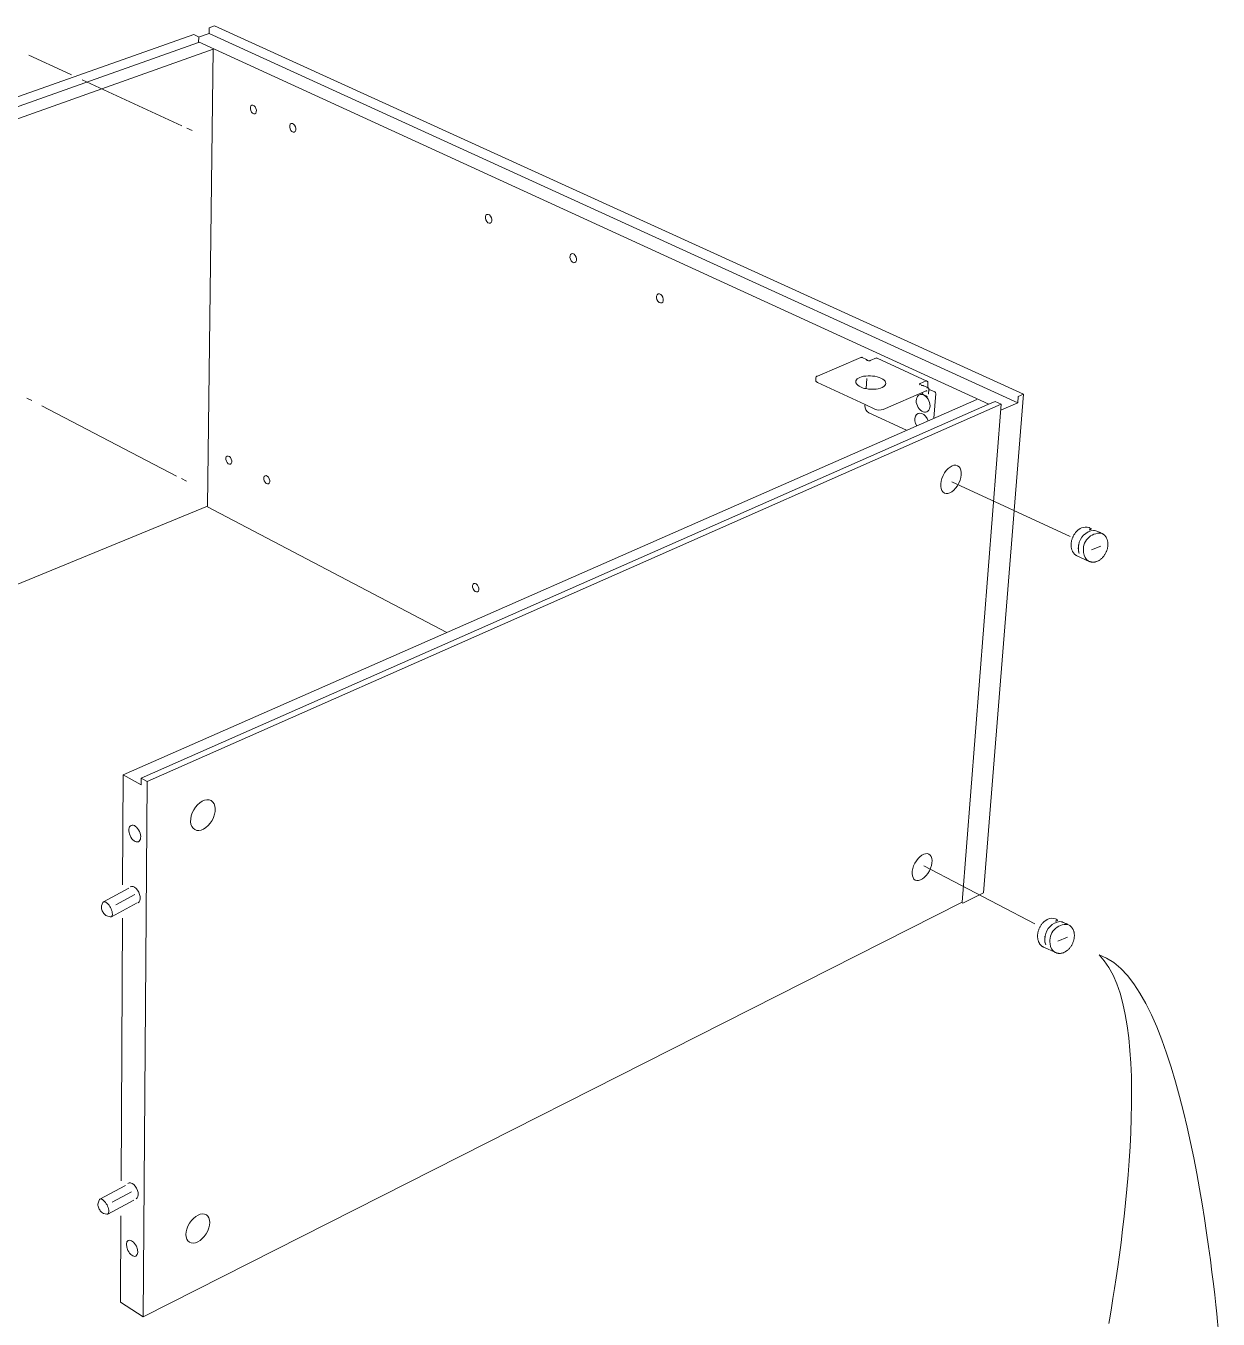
# Model space of a CAD drawing. Header units: metres. Extents: x -11.5 to 7.4, y -3.8 to 5.9.
# Drawn here: x 4.9675 to 5.2295, y 0.9112 to 1.1955 of the extents above; entities that cross this region are included whole.
import ezdxf

# ---------------------------------------------------------------- set-up
doc = ezdxf.new("R2010")
doc.units = ezdxf.units.M
doc.header["$MEASUREMENT"] = 0
doc.layers.add('PDF6_Geometry_Num_Penna__1_Num_Penna__255', color=255, linetype='Continuous', lineweight=18)
doc.layers.add('PDF6_Geometry_Num_Penna__7_Num_Penna__7', color=7, linetype='Continuous', lineweight=18)

msp = doc.modelspace()

# ---------------------------------------------------------------- linework, layer by layer
at = {"layer": 'PDF6_Geometry_Num_Penna__1_Num_Penna__255', "color": 255, "linetype": 'Continuous', "lineweight": 18, "flags": 128}
for points in [[(5.170995488844053, 1.095274367891385), (5.197025079464817, 1.083247291613431)], [(5.164827158916411, 1.010812228406784), (5.189244949325055, 0.998070161485952)]]:
    msp.add_lwpolyline(points, dxfattribs=at)
at = {"layer": 'PDF6_Geometry_Num_Penna__7_Num_Penna__7', "color": 7, "linetype": 'Continuous', "lineweight": 18, "flags": 128}
for points in [[(5.005468029681648, 1.19295978019856), (5.007783763980315, 1.193779193873472), (5.007799734561686, 1.195050697851785)], [(5.007800348814813, 1.195050943553037), (5.00897111527987, 1.195461264643623)], [(5.186767543602672, 1.114527395135558), (5.008970746727991, 1.195461387494249)], [(4.820111250988861, 1.128442316982085), (5.004400703443622, 1.193564205278106), (5.005468275382899, 1.193077716799447)], [(4.821222189199093, 1.126485552212368), (5.00545144484715, 1.191796630472313)], [(5.005451321996521, 1.191796753322937), (5.005468521084152, 1.193076856845065)], [(5.005451321996521, 1.191985083332479), (5.179174392115566, 1.112315223914545)], [(5.007783518279064, 1.193778702470969), (5.185485720171783, 1.112622350479355)], [(5.008646298224926, 1.190336550783205), (4.824313848051093, 1.124718345958452), (4.821221697796586, 1.126484937959238), (4.821145530408515, 1.127860864969588)], [(4.968113822661962, 1.189018240716416), (4.976412382443124, 1.18518284417507)], [(5.008646175374301, 1.190336059380702), (5.007407841064987, 1.089927785800548)], [(4.97641287384563, 1.185183335577575), (4.977528357529019, 1.184668591454953)], [(4.979833772375107, 1.183602616573811), (5.001736810471085, 1.173480953503937)], [(5.002889886446008, 1.172948641741808), (5.004005370129397, 1.172433897619188)], [(5.151037667558953, 1.122574479685453), (5.141479888862071, 1.118489696373483)], [(5.151277594831381, 1.122582833528016), (5.151208798480864, 1.12260863215946), (5.151124031548976, 1.122598804109386), (5.15103803611083, 1.122574233984202)], [(5.151277840532634, 1.122582219274888), (5.152242217946137, 1.122147328059116), (5.15225204599621, 1.12213995702156), (5.152268016577581, 1.122130128971486), (5.152276616121396, 1.122120300921412), (5.152285215665211, 1.122112929883857)], [(5.152242832199267, 1.122147328059116), (5.152199834480195, 1.12215592760293), (5.152183863898822, 1.12213995702156), (5.152183863898822, 1.122112929883857), (5.152199834480195, 1.122069932164785), (5.15225143174308, 1.12202693444571), (5.15231899958734, 1.12199376477671), (5.152387795937857, 1.121959366601453)], [(5.152481899517316, 1.121916000330501), (5.152387304535356, 1.121958998049575), (5.152345535322539, 1.122053593031536), (5.152285338515835, 1.12211256133198), (5.152276738972022, 1.122010595312463)], [(5.152482145218565, 1.121916860284883), (5.152575511694268, 1.121881233603364), (5.152678706220046, 1.12185666347818), (5.152789271783377, 1.121848063934365), (5.152909665396784, 1.121848063934365), (5.1530116314163, 1.121865263021995), (5.153096398348188, 1.121898432690994), (5.154429327639461, 1.122470916607799)], [(5.154429204788837, 1.122471285159677), (5.154480802051722, 1.122446715034492), (5.154540998858426, 1.122438115490677), (5.15460119566513, 1.122420916403048)], [(5.154600949963877, 1.122420670701797), (5.165549397746219, 1.117388709063952), (5.165473230358147, 1.117407136657842), (5.165388463426259, 1.117414507695397)], [(5.165388586276883, 1.11744030632684), (5.16405442847935, 1.11686045137248)], [(5.165771388827261, 1.116842269479843), (5.165771388827261, 1.116995832762249), (5.165746818702079, 1.117123597413209), (5.165705049489265, 1.117243991026615), (5.165637481645009, 1.117328757958501), (5.165549029194342, 1.117388954765205)], [(5.164082192720809, 1.116578263484732), (5.164006025332736, 1.116620032697546), (5.16395442806985, 1.116671629960434), (5.163937228982219, 1.116723227223322), (5.163945828526035, 1.11677359597995), (5.163986369232587, 1.116816593699024), (5.164055165583106, 1.116859591418098)], [(5.164054551329976, 1.116860205671227), (5.164029981204793, 1.116603447863046)], [(5.16571364903308, 1.115945214209345), (5.164799640376206, 1.116364134843747), (5.164714873444318, 1.116398533019005), (5.164620278462355, 1.116415732106634), (5.164525683480393, 1.116434159700522), (5.164432317004691, 1.116450130281893), (5.164336493516473, 1.116466100863263), (5.164244355547028, 1.116501727544781)], [(5.165662174620815, 1.113998768892207), (5.16468796915724, 1.114442259651792), (5.164619172806722, 1.114493856914681), (5.16455897600002, 1.114562653265198), (5.164508607243391, 1.114646191690825), (5.164481580105686, 1.114749386216602), (5.164465609524317, 1.114869779830007)], [(5.165363401898571, 1.115262164729208), (5.165491166549531, 1.115201967922506)], [(5.165491780802659, 1.115202213623758), (5.165491780802659, 1.115245211342831), (5.165472124702513, 1.115271009974275), (5.165440183539772, 1.115286980555646), (5.165404556858254, 1.11527960951809)], [(5.165782199682345, 1.115919661279153), (5.16570603229427, 1.115936860366783), (5.165626179387422, 1.115928260822969), (5.165542640961792, 1.115901233685265)], [(5.165782568234222, 1.115919661279153), (5.165713771883704, 1.115945459910598), (5.165771511677889, 1.116842269479843)], [(5.165944116807314, 1.115510568694827), (5.165944116807314, 1.115621134258157), (5.165926917719684, 1.115724328783934), (5.165892519544425, 1.115809095715822), (5.165839693775276, 1.115869292522526), (5.165781953981092, 1.115919661279153)], [(5.165935762964747, 1.115434892709258), (5.165884165701861, 1.114646191690826), (5.165884165701861, 1.114604422478012), (5.165900136283231, 1.114579852352827), (5.165927163420935, 1.114562653265198), (5.165960333089934, 1.114570024302753)], [(5.16724227937145, 1.115007126829791), (5.166266845401614, 1.115450617589376), (5.166174707432171, 1.11547518771456), (5.166072741412655, 1.11547518771456), (5.165952347799248, 1.115442018045562)], [(5.167063408860106, 1.109204891767403), (5.167462673394358, 1.114655774039648)], [(5.167462919095611, 1.114656388292778), (5.167430977932868, 1.114775553399924), (5.167386751707538, 1.1148787479257), (5.167326554900834, 1.114954915313773), (5.167241787968948, 1.115006512576661)], [(5.173128052859466, 1.002774726205709), (5.173451150005647, 1.002605192341933), (5.178003994202388, 1.004909870084267), (5.186768157855802, 1.114527026583679)], [(5.18558940610006, 1.114005525676633), (5.186767543602672, 1.114527640836809)], [(4.967704730077637, 1.113669652065357), (4.968794415129581, 1.113102082173589)], [(4.970985947445438, 1.111956991489352), (5.000583120243034, 1.096512210798193)], [(5.176483594855952, 1.113348643379817), (4.988879632513765, 1.030867961640743)], [(5.178953752391404, 1.112220997484462), (4.992810483991454, 1.030126066710789)], [(5.181866663582687, 1.112315715317049), (4.994125108539466, 1.029373115224502), (4.993245498057851, 0.9116945006519606)], [(5.173305572013929, 1.002868338382664), (5.181867032134566, 1.112315961018302)], [(5.180540982478343, 1.112921614604106), (5.178953752391404, 1.112221366036339)], [(5.181866663582687, 1.112315715317049), (5.180541105328968, 1.112921368902854)], [(5.181935091381328, 1.111051213824414), (5.185486702976787, 1.112622473329981)], [(5.185486211574284, 1.112622841881858), (5.18558940610006, 1.114004911423503)], [(5.181770717243843, 1.111127995465616), (5.18193533708258, 1.111051828077544)], [(5.001679439228779, 1.095940832537021), (5.002769124280725, 1.095373262645253)], [(5.170995488844053, 1.095274367891385), (5.197025079464817, 1.083247291613431)], [(5.007407963915611, 1.089927908651173), (4.830421981172032, 1.017109428641019)], [(5.007228110599261, 1.089850512756843), (5.060017024558778, 1.062141554079698)], [(5.204019948403676, 1.083889677536386), (5.203741077482828, 1.084017442187347)], [(5.201713550752578, 1.080281554653001), (5.20379586886199, 1.081139052021949)], [(5.198509729279108, 1.07899911696898), (5.201213671555694, 1.077763239672187)], [(4.988879632513765, 1.030868453043247), (4.988750639356546, 1.006664422723714)], [(4.988879632513765, 1.030868453043247), (4.992799795986997, 1.028631343145173)], [(4.992800287389501, 1.028631588846425), (4.992811343945833, 1.030126680963919)], [(4.994124739987589, 1.029373606627006), (4.992811466796461, 1.030126680963919)], [(5.164827158916411, 1.010812228406784), (5.189244949325055, 0.998070161485952)], [(4.98453244026482, 1.002940820251959), (4.99013442880695, 1.005932232993207)], [(4.987250387512761, 1.002295977316483), (4.991473992032027, 1.004549057795928)], [(4.98627569064668, 0.9996710279923677), (4.991978416702068, 1.002716495009022)], [(4.98825763979471, 0.9149319831969329), (4.993245375207222, 0.9116948692038385), (5.173305080611422, 1.002868461233289)], [(4.988710467201866, 0.9993081272433875), (4.988402112130798, 0.9416064167531735)], [(5.196648910848237, 0.9978942393896286), (5.196370039927389, 0.9980220040405889)], [(5.194342513197142, 0.9942861165062427), (5.196424831306553, 0.995143613875193)], [(5.191138691723671, 0.9930036788222232), (5.193842634000255, 0.9917678015254285)], [(4.983765852359053, 0.9375835501566678), (4.989367840901187, 0.9405761914041753)], [(4.986483799606997, 0.9369391986236968), (4.99070740412626, 0.9391922791031417)], [(4.985509102740917, 0.9343142492995797), (4.991211828796304, 0.9373597163162337)], [(4.988360220067356, 0.9339232157572637), (4.988258254047841, 0.914932966001941)]]:
    msp.add_lwpolyline(points, dxfattribs=at)
for points in [[(5.141479520310194, 1.118490187775986), (5.141360355203048, 1.118432447981801), (5.141265760221087, 1.118363651631284), (5.141189592833014, 1.118286255736953), (5.141146595113939, 1.11820885984262), (5.141120796482495, 1.118124092910734), (5.141087258261617, 1.117534532756924), (5.141095857805432, 1.117449765825037), (5.141129027474433, 1.117372369930703), (5.141189224281133, 1.117287602998817), (5.141266620175466, 1.117208978598225), (5.141377185738797, 1.117141410753967), (5.141496473696572, 1.117073720059084), (5.151935091381326, 1.112212520791274), (5.151917892293698, 1.112017188296053, 0.2835701541767449), (5.15279762562594, 1.110410670660846), (5.161040902625436, 1.106566674575688)], [(5.15231899958734, 1.117944730996884), (5.152165436304935, 1.115723591680179, -0.2305792216290766), (5.149944296988235, 1.116978387973369)], [(5.16540406545575, 1.115279732368716), (5.155940513188954, 1.11115293414267, -0.1795397371335057), (5.154062127118575, 1.111213130949382), (5.151935582783832, 1.112211906538143)], [(5.201368217643108, 1.085078011640948), (5.201372271713762, 1.085091770911053), (5.201164039902823, 1.085187840100525, 0.1888841505855339), (5.199494131344638, 1.085105038778652), (5.199481846282044, 1.085100124753616), (5.199363909681155, 1.085044841971949), (5.199250887105306, 1.084982188152728), (5.199134179010679, 1.084914620308471), (5.199019927928571, 1.084842138439176), (5.198909362365239, 1.084763514038584), (5.198800025308165, 1.084679975612955), (5.198691916757353, 1.084591523162289), (5.198587493725318, 1.08449569967407), (5.19848429919954, 1.08439741917333), (5.198384790192542, 1.084294224647555), (5.198287738198063, 1.084184887590482), (5.198193143216102, 1.084074322027151), (5.198105919271697, 1.083956385426264), (5.198019923833549, 1.083838448825376), (5.197936385407919, 1.083713141186934), (5.197856532501071, 1.083587833548491), (5.197782822125518, 1.083458840391272), (5.197711568762481, 1.083326161715274), (5.197645229424481, 1.083191026026757), (5.19758380411152, 1.083053433325722), (5.197526064317335, 1.082915840624688), (5.197474467054446, 1.082774562404875), (5.197427783816595, 1.082632055678803), (5.197384786097524, 1.08249077745899), (5.197345473897228, 1.082345813720401), (5.197313532734487, 1.08219962147555), (5.197286505596782, 1.082057114749479), (5.197263163977858, 1.081910922504629), (5.197245964890229, 1.081767187272298), (5.197234908333897, 1.081623452039968), (5.197227537296341, 1.081480945313896), (5.197226308790082, 1.081337210081565), (5.197228765802599, 1.081197160368013), (5.197238593852672, 1.081058339160717), (5.197252107421525, 1.080921974965941), (5.197272992027932, 1.080785610771168), (5.197298790659376, 1.080655389107687), (5.197329503315856, 1.080526395950466), (5.197362672984855, 1.080398631299506), (5.197405670703928, 1.080277009179841), (5.19744989692926, 1.080156615566437), (5.197500265685889, 1.080041135978068), (5.197556776973814, 1.079930570414736), (5.197615745274259, 1.079822461863922), (5.197680856105999, 1.079720495844406), (5.197750880962776, 1.079623443849927), (5.19782336283207, 1.079530077374224), (5.197901987232662, 1.079442853429818), (5.197983068645772, 1.07935931500419), (5.1980666070714, 1.079281919109857), (5.198156288028326, 1.079211894253081), (5.198248425997766, 1.079146783421341), (5.198343020979729, 1.079086586614638), (5.198386755802559, 1.079063244995712), (5.198472751240702, 1.07901779026412), (5.198509606428482, 1.078999362670232)], [(5.203741691735955, 1.084016827934218), (5.203709750573218, 1.084030341503071), (5.203652010779033, 1.084056140134514), (5.20360532754118, 1.084074567728403), (5.20355741579707, 1.084096680841069), (5.203486162434034, 1.084126164991289), (5.203471420358925, 1.084133536028846), (5.203438742092427, 1.084148278103957), (5.20322498200332, 1.084246558604694, 0.03154821850991901), (5.202885054321388, 1.084382799948845), (5.202636773206399, 1.084496191076572, 0.06530867733418216), (5.202141685183925, 1.084572358464649, 0.3424026499980186), (5.198895971647014, 1.08138831594195), (5.198862801978011, 1.081356374779209)], [(5.20117190234288, 1.084659336707801), (5.201224728112026, 1.084681449820466), (5.201275096868654, 1.084704791439392), (5.201329151144062, 1.084726904552058), (5.201379519900692, 1.084752703183502), (5.201431117163578, 1.084776044802428), (5.201482714426467, 1.084798157915094), (5.201535540195614, 1.084822728040279), (5.201587014607876, 1.084844718302319), (5.201602985189245, 1.084855774858652), (5.201617727264356, 1.08487420245254), (5.201627555314433, 1.084893858552689), (5.201631240833207, 1.084917200171614), (5.20163001232695, 1.084936856271763), (5.201622641289394, 1.084954055359392), (5.201611584733062, 1.084966340421984), (5.201368463344359, 1.0850782573422, -0.1662997434292699), (5.201413058121569, 1.085057004183915)], [(5.198795234133755, 1.080576150453965), (5.198832457873412, 1.080492734878964, 0.03164500679885977), (5.198858870757984, 1.080089661975308), (5.198840443164093, 1.080065091850122)], [(5.19884388298162, 1.081238929580826), (5.198866610347418, 1.08114961717578, 0.02682373885880546), (5.198822875524588, 1.080714725960008), (5.198795848386885, 1.080686470316046)], [(4.984374085808003, 1.002753841599303), (4.984120399265473, 1.002046467695232, 0.1047486788712072), (4.984085018285205, 1.001579758167347, 0.07878641024740106), (4.984371260243606, 1.000755430467398, 0.08844566515694077), (4.984901360694471, 1.000062798638439, 0.1212941466444326), (4.985311681785056, 0.9998216428597502), (4.986034043465487, 0.9996459664646791)], [(4.986275322094803, 0.9996710279923677, 0.1984306366952079), (4.9864411704398, 0.9998707831101195, 0.1185214819986092), (4.986483185353867, 1.000520417220004, 0.07954281914197663), (4.986093748869685, 1.001672756091172, 0.0770551095302489), (4.98535431095225, 1.002642784633467, 0.1163353046107169), (4.98478674106048, 1.002968338792163)], [(5.193997180087669, 0.9990825734941913), (5.194001234158325, 0.999096332764295), (5.193793002347384, 0.999192401953767, 0.1888841505953089), (5.192123093789199, 0.9991096006318942), (5.192110808726607, 0.9991046866068576), (5.19199287212572, 0.9990494038251923), (5.191879849549872, 0.9989867500059697), (5.191763141455242, 0.9989191821617132), (5.191648890373132, 0.9988467002924173), (5.191538324809802, 0.9987680758918271), (5.19142898775273, 0.9986845374661968), (5.191320879201918, 0.9985960850155333), (5.191216456169879, 0.9985002615273117), (5.191113261644105, 0.9984019810265732), (5.191013752637106, 0.9982987865007962), (5.190916700642628, 0.998189449443724), (5.190822105660665, 0.9980788838803925), (5.190734881716258, 0.9979609472795055), (5.190648886278113, 0.9978430106786176), (5.190565347852486, 0.9977177030401769), (5.190485494945634, 0.9975923954017345), (5.190411784570081, 0.9974634022445139), (5.190340531207044, 0.9973307235685169), (5.190274191869044, 0.9971955878800003), (5.190212766556083, 0.9970579951789649), (5.190155026761898, 0.9969204024779303), (5.190103429499011, 0.9967791242581177), (5.190056746261158, 0.9966366175320456), (5.190013748542086, 0.9964953393122329), (5.189974436341791, 0.9963503755736429), (5.189942495179048, 0.9962041833287927), (5.189915468041347, 0.9960616766027215), (5.189892126422421, 0.995915484357873), (5.189874927334792, 0.9957717491255416), (5.189863870778458, 0.995628013893211), (5.189856499740904, 0.995485507167138), (5.189855271234643, 0.9953417719348066), (5.189857728247162, 0.9952017222212541), (5.189867556297237, 0.9950629010139602), (5.189881069866088, 0.9949265368191851), (5.189901954472496, 0.994790172624409), (5.189927753103937, 0.99465995096093), (5.189958465760421, 0.9945309578037103), (5.18999163542942, 0.994403193152749), (5.190034633148493, 0.9942815710330839), (5.190078859373825, 0.9941611774196781), (5.190129228130452, 0.9940456978313099), (5.19018573941838, 0.9939351322679784), (5.190244707718822, 0.9938270237171656), (5.190309818550562, 0.9937250576976489), (5.190379843407339, 0.9936280057031688), (5.190452325276635, 0.9935346392274669), (5.190530949677227, 0.9934474152830601), (5.190612031090334, 0.9933638768574324), (5.190695569515963, 0.9932864809630999), (5.190785250472887, 0.9932164561063237), (5.190877388442331, 0.9931513452745842), (5.190971983424291, 0.9930911484678804), (5.191015718247121, 0.9930678068489556), (5.191101713685269, 0.9930223521173636), (5.191138568873045, 0.9930039245234754)], [(5.196370654180521, 0.9980213897874606), (5.196338713017781, 0.9980349033563121), (5.196280973223596, 0.9980607019877556), (5.196234289985744, 0.9980791295816447), (5.196186378241636, 0.9981012426943101), (5.196115124878601, 0.9981307268445336), (5.196100382803486, 0.9981380978820882), (5.19606770453699, 0.9981528399571991), (5.195853944447883, 0.9982511204579385, 0.03154821852473307), (5.195514016765951, 0.998387361802088), (5.19526573565096, 0.9985007529298162, 0.06530867731423891), (5.19477064762849, 0.9985769203178965, 0.3424026499968764), (5.191524934091577, 0.9953928777951919), (5.191491764422578, 0.9953609366324514)], [(5.193800864787443, 0.998663898561043), (5.193853690556592, 0.9986860116737084), (5.193904059313219, 0.9987093532926341), (5.193958113588625, 0.9987314664052995), (5.194008482345254, 0.9987572650367449), (5.194060079608144, 0.9987806066556706), (5.194111676871032, 0.998802719768336), (5.194164502640177, 0.9988272898935211), (5.194215977052439, 0.9988492801555617), (5.19423194763381, 0.9988603367118944), (5.194246689708921, 0.9988787643057835), (5.194256517758996, 0.9988984204059319), (5.194260203277773, 0.9989217620248567), (5.194258974771513, 0.9989414181250043), (5.194251603733958, 0.9989586172126339), (5.194240547177625, 0.9989709022752278), (5.193997425788922, 0.9990828191954435, -0.1662997370676517), (5.19404202056613, 0.9990615660371596)], [(5.191472845426183, 0.995243491434068), (5.191495572791981, 0.9951541790290213, 0.02682373885913844), (5.191451837969151, 0.9947192878132505), (5.191424810831448, 0.9946910321692881)], [(5.191424196578319, 0.9945807123072079), (5.191461420317975, 0.9944972967322059, 0.03164500677831544), (5.191487833202547, 0.99409422382855), (5.191469405608659, 0.9940696537033658)], [(4.98360749790224, 0.9373970629065145), (4.983353811359706, 0.9366896890024439, 0.1048729265853047), (4.983318430379441, 0.9362235937276902, 0.07902776989369674), (4.983604672337842, 0.9353980375214812, 0.08780415970416476), (4.984134772788702, 0.9347054056925206, 0.1197377515166043), (4.984545093879291, 0.9344654784200914), (4.985267455559724, 0.9342898020250203)], [(4.98550873418904, 0.9343142492995788, 0.1984306368608557), (4.985674582534035, 0.9345140044173315, 0.1185214820104934), (4.985716597448102, 0.935163638527218, 0.07954281914634717), (4.985327160963923, 0.936315977398384, 0.07757802541871148), (4.984587723046483, 0.9372853916875501, 0.1150153957413734), (4.984020153154717, 0.9376121743525072, 0.2084280604979306), (4.983765852359053, 0.937583427306043)]]:
    msp.add_lwpolyline(points, format="xyb", dxfattribs=at)
for points in [[(5.201083081340334, 1.07782761340017, 0.03709328447296886), (5.201359618099291, 1.077702797164231), (5.201385416730737, 1.077692969114158), (5.201493525281547, 1.077657342432639), (5.201605319351138, 1.077631543801195), (5.201718341926988, 1.077610659194788), (5.201831364502839, 1.077595917119677), (5.201948072597466, 1.077587317575862), (5.202064780692094, 1.077584860563344), (5.202182717292983, 1.077588546082122), (5.202301882400128, 1.077600831144714), (5.202423504519793, 1.077618030232344), (5.20254266962694, 1.077640143345009), (5.202664291746604, 1.077670856001491), (5.20278345685375, 1.077706482683008), (5.202903850467157, 1.077749480402082), (5.203023015574301, 1.077798620652453), (5.203140952175188, 1.077853903434119), (5.203258888776073, 1.077912871734561), (5.203375596870702, 1.077980439578819), (5.203491076459073, 1.078052921448114), (5.203604099034921, 1.078130317342446), (5.203714664598253, 1.078212627261816), (5.203824001655326, 1.078301079712481), (5.203930881699881, 1.078394446188184), (5.204034076225655, 1.078492726688921), (5.204136042245171, 1.078595921214699), (5.204233094239653, 1.078704029765511), (5.204328917727873, 1.078815823835103), (5.204421055697317, 1.078930074917212), (5.204508279641722, 1.079049240024357), (5.204589361054833, 1.079172090650282), (5.204671670974202, 1.079298626794983), (5.204747838362273, 1.079426391445943), (5.204819091725311, 1.079557841615683), (5.204886659569567, 1.0796929773042), (5.20494931338879, 1.079829341498973), (5.205007053182971, 1.079968162706269), (5.205061107458379, 1.080106983913563), (5.205109019202489, 1.080250719145893), (5.205153245427821, 1.080391997365706), (5.205192557628118, 1.080535732598038), (5.205224498790859, 1.080680696336627), (5.205253982941079, 1.080825660075217), (5.205277324560006, 1.080970623813808), (5.205294523647634, 1.08111435904614), (5.205306808710228, 1.081258094278469), (5.205315408254043, 1.081400601004542), (5.205316636760299, 1.081541879224353), (5.205312951241526, 1.081683157444167), (5.205304351697709, 1.081823207157719), (5.205288381116338, 1.081959571352495), (5.205269953522452, 1.082093478534754), (5.205244154891007, 1.08222615721075), (5.205214670740784, 1.08235637887423), (5.205177815553007, 1.082480458006413), (5.205137274846454, 1.082604537138597), (5.205093048621119, 1.082723702245743), (5.205040222851974, 1.082837953327851), (5.204984940070306, 1.082952204409962), (5.204924743263604, 1.083057855948256), (5.204859632431864, 1.083159821967772), (5.204789607575087, 1.08326055948103), (5.204715897199534, 1.083353925956733), (5.204637272798943, 1.08343992139488), (5.20455619138583, 1.083523459820507), (5.204470195947687, 1.083600855714838), (5.204379286484503, 1.083675794596653), (5.2042859200088, 1.083740905428392), (5.204190096520579, 1.083798645222577), (5.204152012826542, 1.083819529828983, 0.03872989851007841), (5.203895255018363, 1.08393918633864, 0.4993723095978163), (5.199968580461956, 1.079687694727284, 0.241885965469552)], [(5.193712043784899, 0.9918321752534123, 0.03709328450563321), (5.193988580543854, 0.9917073590174734), (5.1940143791753, 0.9916975309673992), (5.194122487726112, 0.9916619042858823), (5.194234281795701, 0.9916361056544378), (5.194347304371554, 0.99161522104803), (5.194460326947404, 0.99160047897292), (5.194577035042032, 0.9915918794291052), (5.194693743136659, 0.9915894224165873), (5.194811679737544, 0.9915931079353646), (5.194930844844691, 0.9916053929979567), (5.195052466964356, 0.9916225920855855), (5.195171632071501, 0.9916447051982535), (5.195293254191165, 0.9916754178547338), (5.195412419298313, 0.9917110445362516), (5.19553281291172, 0.9917540422553257), (5.195651978018866, 0.991803182505695), (5.195769914619753, 0.9918584652873603), (5.19588785122064, 0.9919174335878029), (5.196004559315266, 0.9919850014320621), (5.196120038903635, 0.9920574833013571), (5.196233061479486, 0.9921348791956888), (5.196343627042816, 0.992217189115058), (5.19645296409989, 0.9923056415657232), (5.196559844144442, 0.9923990080414251), (5.19666303867022, 0.9924972885421655), (5.196765004689738, 0.9926004830679407), (5.196862056684214, 0.9927085916187535), (5.196957880172437, 0.9928203856883444), (5.197050018141878, 0.9929346367704541), (5.197137242086287, 0.9930538018776005), (5.197218323499396, 0.9931766525035233), (5.197300633418763, 0.9933031886482251), (5.197376800806838, 0.9934309532991872), (5.197448054169874, 0.9935624034689248), (5.19751562201413, 0.9936975391574414), (5.197578275833353, 0.9938339033522174), (5.197636015627538, 0.9939727245595105), (5.197690069902944, 0.9941115457668053), (5.197737981647053, 0.9942552809991358), (5.197782207872384, 0.9943965592189477), (5.197821520072681, 0.9945402944512791), (5.197853461235422, 0.9946852581898709), (5.197882945385643, 0.9948302219284608), (5.197906287004569, 0.9949751856670508), (5.197923486092197, 0.9951189208993814), (5.197935771154789, 0.9952626561317128), (5.197944370698606, 0.995405162857784), (5.197945599204866, 0.9955464410775967), (5.197941913686087, 0.9956877192974085), (5.197933314142272, 0.9958277690109627), (5.197917343560903, 0.9959641332057387), (5.197898915967013, 0.9960980403879951), (5.19787311733557, 0.9962307190639939), (5.19784363318535, 0.996360940727472), (5.197806777997572, 0.9964850198596569), (5.197766237291017, 0.996609098991839), (5.197722011065682, 0.9967282640989845), (5.197669185296535, 0.9968425151810951), (5.197613902514872, 0.996956766263204), (5.197553705708167, 0.9970624178014988), (5.197488594876427, 0.9971643838210147), (5.197418570019652, 0.9972651213342738), (5.197344859644096, 0.9973584878099748), (5.197266235243504, 0.9974444832481213), (5.197185153830397, 0.997528021673749), (5.197099158392248, 0.9976054175680824), (5.197008248929066, 0.9976803564498953), (5.196914882453363, 0.9977454672816348), (5.196819058965142, 0.9978032070758189), (5.196780975271105, 0.9978240916822267, 0.03872989846850785), (5.196524217462915, 0.9979437481918589, 0.4993723095984143), (5.192597542906519, 0.993692256580526, 0.2418859654722004)]]:
    msp.add_lwpolyline(points, format="xyb", close=True, dxfattribs=at)
at = {"layer": 'PDF6_Geometry_Num_Penna__7_Num_Penna__7', "color": 7, "linetype": 'Continuous', "lineweight": 18}
for centre, major_axis, ratio in [((5.01749053780043, 1.177075300858474), (-0.0003405343643176906, 0.0009383536737368473), 0.6162233650778443), ((5.026149122538895, 1.173051762908889), (-0.0003395280468510009, 0.0009469296266433337), 0.6235962373708543), ((5.069196192027151, 1.153051078284663), (-0.0003685779254656297, 0.0009638244891092553), 0.6396955837786366), ((5.087804883362404, 1.144404307658931), (-0.0003767453357514938, 0.0009720295828201664), 0.6511841567085462), ((5.106847433782198, 1.135555466445199), (-0.0003869575574766415, 0.000980303615253364), 0.6553310518843267), ((5.164702248848283, 1.112503699312289), (-0.0008306621443274765, 0.001871840184469953), 0.6803385288455029), ((5.012088002955982, 1.10001087101939), (-0.0003647862406621627, 0.0008951874377640666), 0.5996469871613915), ((5.17082526613035, 1.095789092554784), (0.001447218776320369, 0.003004461688992155), 0.5746428331182988), ((5.020438143389992, 1.095695374464248), (-0.0003704760919553963, 0.0008981935669454266), 0.6005046172906443), ((5.066356351449967, 1.071974895164345), (-0.0003982495491365868, 0.000916443635079256), 0.6221685208096743), ((5.00640649812207, 1.021987364862808), (0.001805519877680517, 0.003182943107288505), 0.6355904823713603), ((4.991421596373687, 1.017933790282167), (-0.0007977883202849869, 0.001789552468895561), 0.5746217329974741), ((5.164478910364357, 1.010565273589134), (0.001501582811681779, 0.002846944050233891), 0.5586583240555238), ((5.005293488515845, 0.9311331842865842), (0.001875240561830971, 0.002998602170648622), 0.6106087169451592), ((4.990834843783096, 0.9267785780420317), (-0.0008318146159673745, 0.001705257257940906), 0.5497740915395282)]:
    msp.add_ellipse(centre, major_axis=major_axis, ratio=ratio, dxfattribs=at)
for centre, major_axis, ratio, start_param, end_param in [((5.153191945354349, 1.117077507713673), (-0.003295605007723523, 0.0001934770772442637), 0.4408366205485013, 3.989053873668533, 6.483252588736992), ((5.15321974412168, 1.117062567149837), (-0.003275595636599072, 0.0001909360985461467), 0.4461542665309214, 1.269240959195427, 3.995100510701073), ((5.164407159256731, 1.108409750959215), (-0.0008259145528031199, 0.001867371084225633), 0.6808041046192781, 4.543728222309003, 8.018158932581496), ((4.991343153410416, 1.004504449882009), (-0.0008085049373161013, 0.001772782475096379), 0.5657441381270757, 3.141200582672456, 6.37898822812784), ((4.990909059297985, 0.9393973430915752), (-0.0008354174041045324, 0.001708307090415029), 0.5600021022177475, 3.111960382239005, 6.455306300109166)]:
    msp.add_ellipse(centre, major_axis=major_axis, ratio=ratio, start_param=start_param, end_param=end_param, dxfattribs=at)
for points in [[(5.201354826924881, 1.08508341706849), (5.201358711802779, 1.08508341706849), (5.201362846446719, 1.085078503043454), (5.201368340493728, 1.085078503043454)], [(5.198787494544323, 1.080660057431472), (5.198803465125694, 1.080660057431472), (5.198770251637287, 1.080608460168586), (5.198787494544318, 1.080608460168586)], [(5.198795848386885, 1.080686470316046), (5.198805752920995, 1.080686470316046), (5.19877864929926, 1.080660671684603), (5.198787248843074, 1.080660671684603)], [(5.198786880291191, 1.080609074421713), (5.198796708341266, 1.080609074421713), (5.198785575300906, 1.080575904752717), (5.198795479835011, 1.080575904752717)], [(5.198832457873412, 1.080492734878964), (5.198843582470733, 1.080492734878964), (5.198811641729316, 1.080524676041704), (5.19882262982334, 1.080524676041704)], [(5.198822875524588, 1.080714725960008), (5.198831116595109, 1.080714725960008), (5.198821559711073, 1.080740524591451), (5.198830246562137, 1.080740524591451)], [(5.198849288409161, 1.081327136330239), (5.198866662111294, 1.081327136330239), (5.198822220366644, 1.081273082054835), (5.19884068886534, 1.081273082054835)], [(5.198840811715973, 1.081273204905458), (5.198853637697871, 1.081273204905458), (5.198832772366416, 1.081238806730198), (5.198843268728499, 1.081238806730198)], [(5.198863047679264, 1.081356497629835), (5.198873615689697, 1.081356497629835), (5.198838477554075, 1.081327013479612), (5.198849534110408, 1.081327013479612)], [(5.198866610347418, 1.08114961717578), (5.198877666903751, 1.08114961717578), (5.198852428466559, 1.081184015351039), (5.19886292482864, 1.081184015351039)], [(5.198895971647014, 1.08138831594195), (5.198906539657445, 1.08138831594195), (5.198898428659525, 1.081416571585911), (5.198909485215859, 1.081416571585911)], [(5.198840197462843, 1.080065091850122), (5.198847360823741, 1.080065091850122), (5.198827912400255, 1.080040521724939), (5.198835283437807, 1.080040521724939)], [(5.198835406288431, 1.080040398874313), (5.198851796606244, 1.080040398874313), (5.198830270714717, 1.079994944142717), (5.198844005832251, 1.079994944142717)], [(5.198844497234749, 1.079994821292095), (5.198857025589527, 1.079994821292095), (5.198847913041792, 1.079962880129353), (5.198859239309867, 1.079962880129353)], [(5.198858870757984, 1.080089661975308), (5.198868465698597, 1.080089661975308), (5.198855097931943, 1.080115460606756), (5.198863784783013, 1.080115460606756)], [(5.198906168248964, 1.079883887176885), (5.198917822882663, 1.079883887176885), (5.198877912605004, 1.079915828339621), (5.198890197667597, 1.079915828339621)], [(5.198906168248964, 1.079883887176885), (5.198935652399184, 1.079738923438295), (5.198981107130775, 1.079598873724743), (5.199032704393661, 1.079460052517451)], [(4.984532563115447, 1.002941434505088), (4.984614431790167, 1.002941434505088), (4.984286232577581, 1.002754701553684), (4.984374085808, 1.002754701553684)], [(4.984786863911109, 1.002968461642791), (4.984872331224889, 1.002968461642791), (4.98444235360722, 1.00294143450509), (4.984532563115447, 1.00294143450509)], [(4.986034534867992, 0.9996464578671835), (4.986121611613498, 0.9996464578671835), (4.986195016866713, 0.9996710279923642), (4.986275322094798, 0.9996710279923642)], [(5.193983789369444, 0.9990879789217324), (5.193987674247342, 0.9990879789217324), (5.193991808891282, 0.9990830648966975), (5.193997302938289, 0.9990830648966975)], [(5.191478250853725, 0.995331698183481), (5.191495624555859, 0.995331698183481), (5.191451182811221, 0.9952776439080759), (5.191469651309918, 0.9952776439080759)], [(5.191469774160536, 0.9952777667587007), (5.191482600142431, 0.9952777667587007), (5.19146173481098, 0.995243368583445), (5.191472231173062, 0.995243368583445)], [(5.191492010123829, 0.9953610594830771), (5.191502578134262, 0.9953610594830771), (5.191467439998641, 0.9953315753328544), (5.191478496554979, 0.9953315753328544)], [(5.191495572791981, 0.9951541790290213), (5.191507857854576, 0.9951541790290213), (5.191481390911122, 0.9951885772042823), (5.191491887273202, 0.9951885772042823)], [(5.191524934091577, 0.9953928777951919), (5.19153550210201, 0.9953928777951919), (5.191527391104088, 0.995421133439157), (5.191538447660422, 0.995421133439157)], [(5.191416456988886, 0.9946646192847144), (5.191432427570255, 0.9946646192847144), (5.19139921408185, 0.9946130220218246), (5.191416456988883, 0.9946130220218246)], [(5.191424810831448, 0.9946910321692881), (5.191434715365554, 0.9946910321692881), (5.191407611743811, 0.9946652335378419), (5.191416211287628, 0.9946652335378419)], [(5.191415842735756, 0.9946136362749565), (5.191425670785829, 0.9946136362749565), (5.191414537745462, 0.9945804666059539), (5.191424442279573, 0.9945804666059539)], [(5.191461420317975, 0.9944972967322059), (5.191472544915296, 0.9944972967322059), (5.191440604173879, 0.9945292378949491), (5.191451592267907, 0.9945292378949491)], [(5.191451837969151, 0.9947192878132505), (5.19146007903967, 0.9947192878132505), (5.191450522155638, 0.9947450864446941), (5.191459209006705, 0.9947450864446941)], [(5.191469159907408, 0.9940696537033658), (5.191476323268308, 0.9940696537033658), (5.191456874844818, 0.9940450835781833), (5.191464245882372, 0.9940450835781833)], [(5.191464368732996, 0.9940449607275541), (5.191480759050808, 0.9940449607275541), (5.191459233159275, 0.9939995059959648), (5.191472968276805, 0.9939995059959648)], [(5.191473459679315, 0.9939993831453364), (5.191485988034092, 0.9939993831453364), (5.191476875486357, 0.9939674419826012), (5.19148820175443, 0.9939674419826012)], [(5.191487833202547, 0.99409422382855), (5.19149742814316, 0.99409422382855), (5.191484060376512, 0.9941200224599962), (5.19149274722758, 0.9941200224599962)], [(5.191535130693529, 0.9938884490301261), (5.19154678532723, 0.9938884490301261), (5.191506875049573, 0.9939203901928702), (5.191519160112165, 0.9939203901928702)], [(5.191535130693529, 0.9938884490301261), (5.191564614843749, 0.9937434852915379), (5.19161006957534, 0.9936034355779828), (5.191661666838225, 0.9934646143706862)], [(5.229543271595007, 0.909242647859771), (5.228233683922657, 0.9231886509146543), (5.221374933477323, 0.9858068434543465), (5.203372402754422, 0.991261411245369)], [(5.203372402754427, 0.9912614112453699), (5.216270489970183, 0.978879296658496), (5.208369966217012, 0.9266382964905988), (5.205510003645504, 0.9102279098796782)], [(4.983765852359053, 0.9375834273060413), (4.983847721033772, 0.9375834273060413), (4.983519521821197, 0.937397922860896), (4.983607375051612, 0.937397922860896)], [(4.985267946962225, 0.9342896791743955), (4.985355023707733, 0.9342896791743955), (4.985428428960946, 0.9343142492995771), (4.98550873418904, 0.9343142492995771)]]:
    msp.add_open_spline(points, degree=3, dxfattribs=at)

doc.saveas('drawing.dxf')
